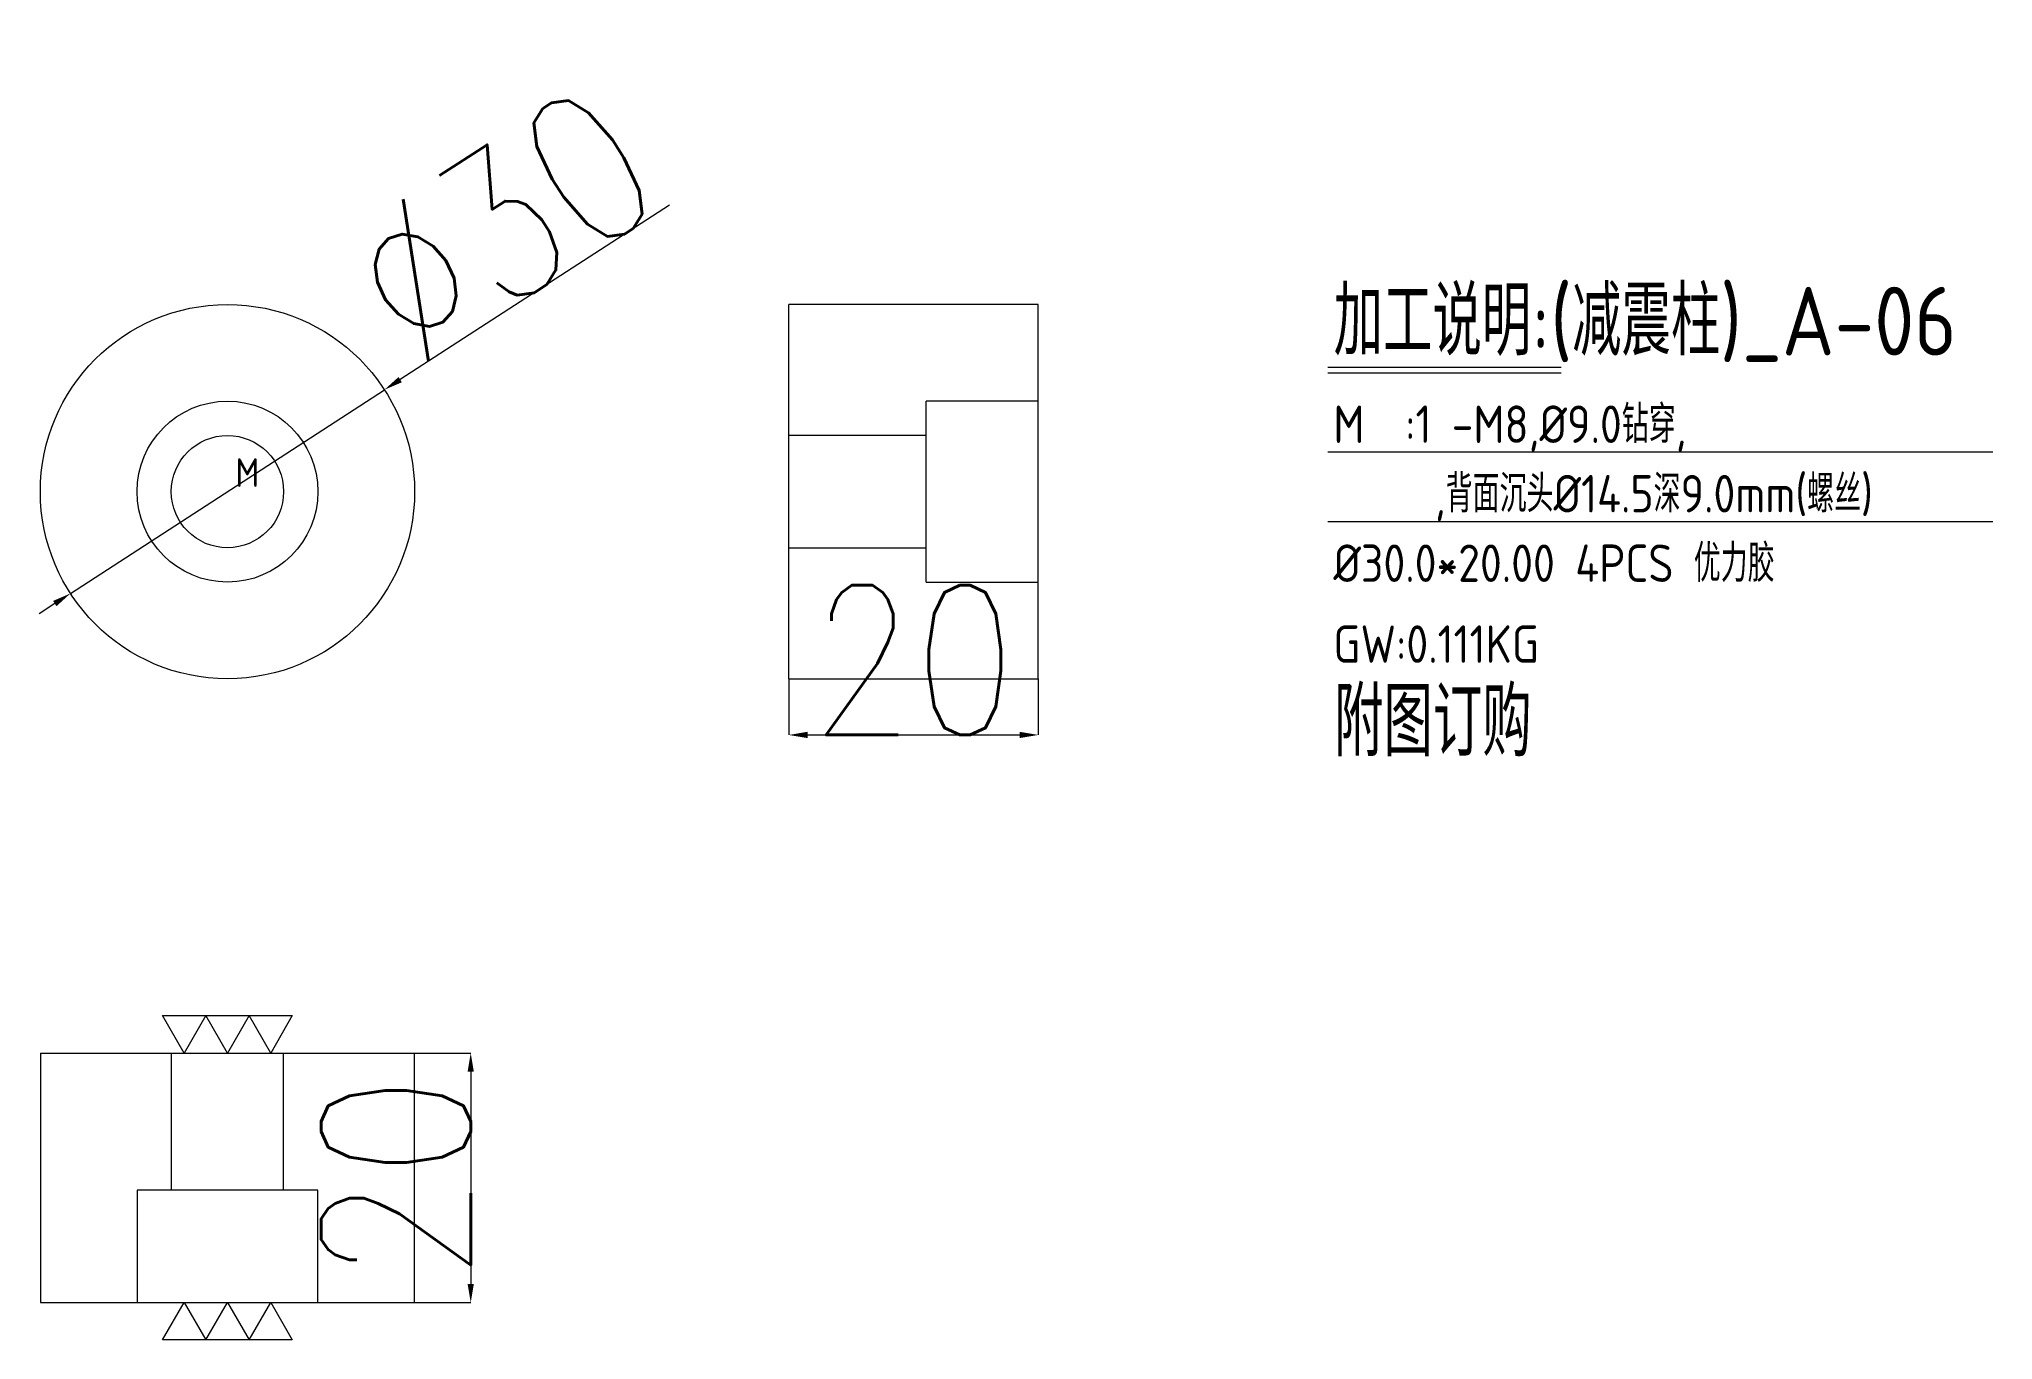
# Model space of a CAD drawing. Header units: millimetres. Extents: x -10798 to -10642, y 64726 to 64831.
import ezdxf

# ---------------------------------------------------------------- set-up
doc = ezdxf.new("R2010")
doc.units = ezdxf.units.MM
doc.linetypes.add('$TD_AUDIT_GENERATED_(21EAF7)', pattern=[0])
doc.linetypes.add('DASHED', pattern=[0])
doc.layers.add('DIM', color=4, linetype='Continuous', lineweight=20)
doc.layers.add('PPS2', color=1, linetype='$TD_AUDIT_GENERATED_(21EAF7)', lineweight=25)
doc.layers.add('PH2_P', color=2, linetype='Continuous')
doc.styles.add('gbenor', font='gbenor.shx', dxfattribs={"bigfont": 'gbcbig.shx'})
doc.styles.add('TXT', font='txt.shx', dxfattribs={"width": 0.8, "bigfont": 'ctxt.shx'})
doc.dimstyles.new('零件', dxfattribs={"dimscale": 1.5, "dimtxt": 8, "dimasz": 1, "dimexe": 0, "dimexo": 0, "dimgap": 0, "dimtad": 1, "dimtxsty": 'TXT', "dimcen": 0, "dimclrd": 252, "dimclre": 252, "dimclrt": 4, "dimazin": 3, "dimtp": 0.001, "dimtm": 0.001, "dimtfac": 1, "dimtmove": 0, "dimatfit": 3, "dimlwd": 5, "dimlwe": 5})

# ---------------------------------------------------------------- blocks, each defined once
blk = doc.blocks.new('*D1107')
at = {"layer": 'Defpoints', "color": 0}
for p in [(-10768.27, 64749.31), (-10768.27, 64729.31), (-10763.77, 64729.31)]:
    blk.add_point(p, dxfattribs=at)
at = {"layer": 'PH2_P', "color": 252, "linetype": 'Continuous', "lineweight": 5}
for p, q in [((-10768.27, 64749.31), (-10763.77, 64749.31)), ((-10763.77, 64747.81), (-10763.77, 64730.81)), ((-10768.27, 64729.31), (-10763.77, 64729.31))]:
    blk.add_line(p, q, dxfattribs=at)
at = {"layer": 'PH2_P', "color": 252}
for points in [[(-10763.52, 64747.81), (-10764.02, 64747.81), (-10763.77, 64749.31)], [(-10764.02, 64730.81), (-10763.52, 64730.81), (-10763.77, 64729.31)]]:
    blk.add_solid(points, dxfattribs=at)
at = {"layer": 'PH2_P', "color": 4, "lineweight": 5, "insert": (-10769.77, 64739.31), "char_height": 12, "attachment_point": 5, "rotation": 90, "style": 'TXT'}
blk.add_mtext('20', dxfattribs=at)
blk = doc.blocks.new('*D1108')
at = {"layer": 'Defpoints', "color": 0}
for p in [(-10738.27, 64779.31), (-10718.27, 64779.31), (-10718.27, 64774.81)]:
    blk.add_point(p, dxfattribs=at)
at = {"layer": 'PH2_P', "color": 252, "linetype": 'Continuous', "lineweight": 5}
for p, q in [((-10738.27, 64779.31), (-10738.27, 64774.81)), ((-10718.27, 64779.31), (-10718.27, 64774.81)), ((-10736.77, 64774.81), (-10719.77, 64774.81))]:
    blk.add_line(p, q, dxfattribs=at)
at = {"layer": 'PH2_P', "color": 252}
for points in [[(-10736.77, 64775.06), (-10736.77, 64774.56), (-10738.27, 64774.81)], [(-10719.77, 64774.56), (-10719.77, 64775.06), (-10718.27, 64774.81)]]:
    blk.add_solid(points, dxfattribs=at)
at = {"layer": 'PH2_P', "color": 4, "lineweight": 5, "insert": (-10728.27, 64780.81), "char_height": 12, "attachment_point": 5, "style": 'TXT'}
blk.add_mtext('20', dxfattribs=at)
blk = doc.blocks.new('*D1109')
at = {"layer": 'Defpoints', "color": 0}
for p in [(-10770.69, 64802.48), (-10795.86, 64786.15)]:
    blk.add_point(p, dxfattribs=at)
at = {"layer": 'PH2_P', "color": 252, "linetype": 'Continuous', "lineweight": 5}
for p, q in [((-10747.84, 64817.29), (-10769.43, 64803.29)), ((-10795.86, 64786.15), (-10770.69, 64802.48)), ((-10797.11, 64785.34), (-10798.37, 64784.52))]:
    blk.add_line(p, q, dxfattribs=at)
at = {"layer": 'PH2_P', "color": 252}
for points in [[(-10769.56, 64803.5), (-10769.29, 64803.08), (-10770.69, 64802.48)], [(-10796.98, 64785.13), (-10797.25, 64785.55), (-10795.86, 64786.15)]]:
    blk.add_solid(points, dxfattribs=at)
at = {"layer": 'PH2_P', "color": 4, "lineweight": 5, "insert": (-10761.27, 64815.74), "char_height": 12, "attachment_point": 5, "rotation": 32.9683, "style": 'TXT'}
blk.add_mtext('%%c30', dxfattribs=at)

msp = doc.modelspace()

# ---------------------------------------------------------------- linework, layer by layer
at = {"layer": 'DIM', "color": 8, "linetype": 'Continuous', "lineweight": 5}
for p, q in [((-10695.066, 64804.286), (-10676.355, 64804.286)), ((-10695.066, 64803.829), (-10676.355, 64803.829)), ((-10695.066, 64797.495), (-10641.745, 64797.495)), ((-10695.066, 64791.924), (-10641.745, 64791.924))]:
    msp.add_line(p, q, dxfattribs=at)
at = {"layer": 'PH2_P', "color": 2, "linetype": 'Continuous', "lineweight": 5}
for points in [[(-10778.075, 64752.314), (-10779.807, 64749.314), (-10781.539, 64752.314), (-10783.271, 64749.314), (-10785.003, 64752.314), (-10786.735, 64749.314), (-10788.467, 64752.314), (-10778.075, 64752.314)], [(-10788.467, 64726.314), (-10786.735, 64729.314), (-10785.003, 64726.314), (-10783.271, 64729.314), (-10781.539, 64726.314), (-10779.807, 64729.314), (-10778.075, 64726.314), (-10788.467, 64726.314)]]:
    msp.add_lwpolyline(points, close=True, dxfattribs=at)
at = {"layer": 'PPS2', "color": 131, "linetype": 'Continuous', "lineweight": 5}
for p, q in [((-10718.271, 64809.314), (-10738.271, 64809.314)), ((-10738.271, 64779.314), (-10738.271, 64809.314)), ((-10718.271, 64779.314), (-10718.271, 64809.314)), ((-10738.271, 64779.314), (-10718.271, 64779.314)), ((-10798.271, 64749.314), (-10798.271, 64729.314)), ((-10798.271, 64749.314), (-10783.271, 64749.314)), ((-10783.271, 64749.314), (-10768.271, 64749.314)), ((-10768.271, 64729.314), (-10768.271, 64749.314)), ((-10798.271, 64729.314), (-10783.271, 64729.314)), ((-10783.271, 64729.314), (-10768.271, 64729.314))]:
    msp.add_line(p, q, dxfattribs=at)
at = {"layer": 'PPS2', "color": 31, "linetype": 'DASHED', "lineweight": 5, "ltscale": 0.146562}
for p, q in [((-10718.271, 64801.564), (-10727.271, 64801.564)), ((-10727.271, 64787.064), (-10727.271, 64801.564)), ((-10727.271, 64798.814), (-10738.271, 64798.814)), ((-10738.271, 64789.814), (-10727.271, 64789.814)), ((-10727.271, 64787.064), (-10718.271, 64787.064)), ((-10787.771, 64749.314), (-10787.771, 64738.314)), ((-10778.771, 64738.314), (-10778.771, 64749.314)), ((-10790.521, 64738.314), (-10790.521, 64729.314)), ((-10783.271, 64738.314), (-10790.521, 64738.314)), ((-10776.021, 64738.314), (-10783.271, 64738.314)), ((-10776.021, 64729.314), (-10776.021, 64738.314))]:
    msp.add_line(p, q, dxfattribs=at)
at = {"layer": 'PPS2', "color": 42, "linetype": 'Continuous', "lineweight": 5}
for radius in [15, 4.5]:
    msp.add_circle((-10783.271, 64794.314), radius, dxfattribs=at)
at = {"layer": 'PPS2', "color": 30, "linetype": 'DASHED', "lineweight": 5, "ltscale": 0.146562}
for radius in [15, 7.25]:
    msp.add_circle((-10783.271, 64794.314), radius, dxfattribs=at)

# ---------------------------------------------------------------- texts
at = {"layer": 'DIM', "color": 4, "lineweight": 5, "style": 'gbenor'}
for s, height, p in [('加工说明:(减震柱)_A-06', 5.5, (-10694.596, 64805.234)), ('M  :1 -M8,%%c9.0钻穿,', 3, (-10694.616, 64798.22)), ('M', 2.3, (-10782.631, 64794.693)), ('     ,背面沉头%%c14.5深9.0mm(螺丝)', 3, (-10694.616, 64792.649)), ('%%C30.0*20.00 4PCS 优力胶', 3, (-10694.616, 64787.077)), ('GW:0.111KG', 3, (-10694.616, 64780.592))]:
    msp.add_text(s, height=height, dxfattribs=at).set_placement(p)
at = {"layer": 'DIM', "color": 21, "lineweight": 5, "style": 'gbenor'}
msp.add_text('附图订购', height=5.5, dxfattribs=at).set_placement((-10694.557, 64773.103))

# ---------------------------------------------------------------- dimensions: what is measured, and where the dimension line sits
at = {"layer": 'PH2_P', "color": 2, "linetype": 'Continuous', "lineweight": 5}
dim = msp.add_diameter_dim_2p(p1=(-10795.856, 64786.152), p2=(-10770.687, 64802.477), dimstyle='零件', dxfattribs=at)
dim.commit()
dim.dimension.update_dxf_attribs({"geometry": '*D1109', "text_midpoint": (-10761.271, 64815.736)})
dim = msp.add_linear_dim(base=(-10718.271, 64774.814), p1=(-10738.271, 64779.314), p2=(-10718.271, 64779.314), dimstyle='零件', dxfattribs=at)
dim.commit()
dim.dimension.update_dxf_attribs({"geometry": '*D1108', "text_midpoint": (-10728.271, 64780.814)})
dim = msp.add_linear_dim(base=(-10763.771, 64729.314), p1=(-10768.271, 64749.314), p2=(-10768.271, 64729.314), angle=90, dimstyle='零件', dxfattribs=at)
dim.commit()
dim.dimension.update_dxf_attribs({"geometry": '*D1107', "text_midpoint": (-10769.771, 64739.314)})

doc.saveas('drawing.dxf')
